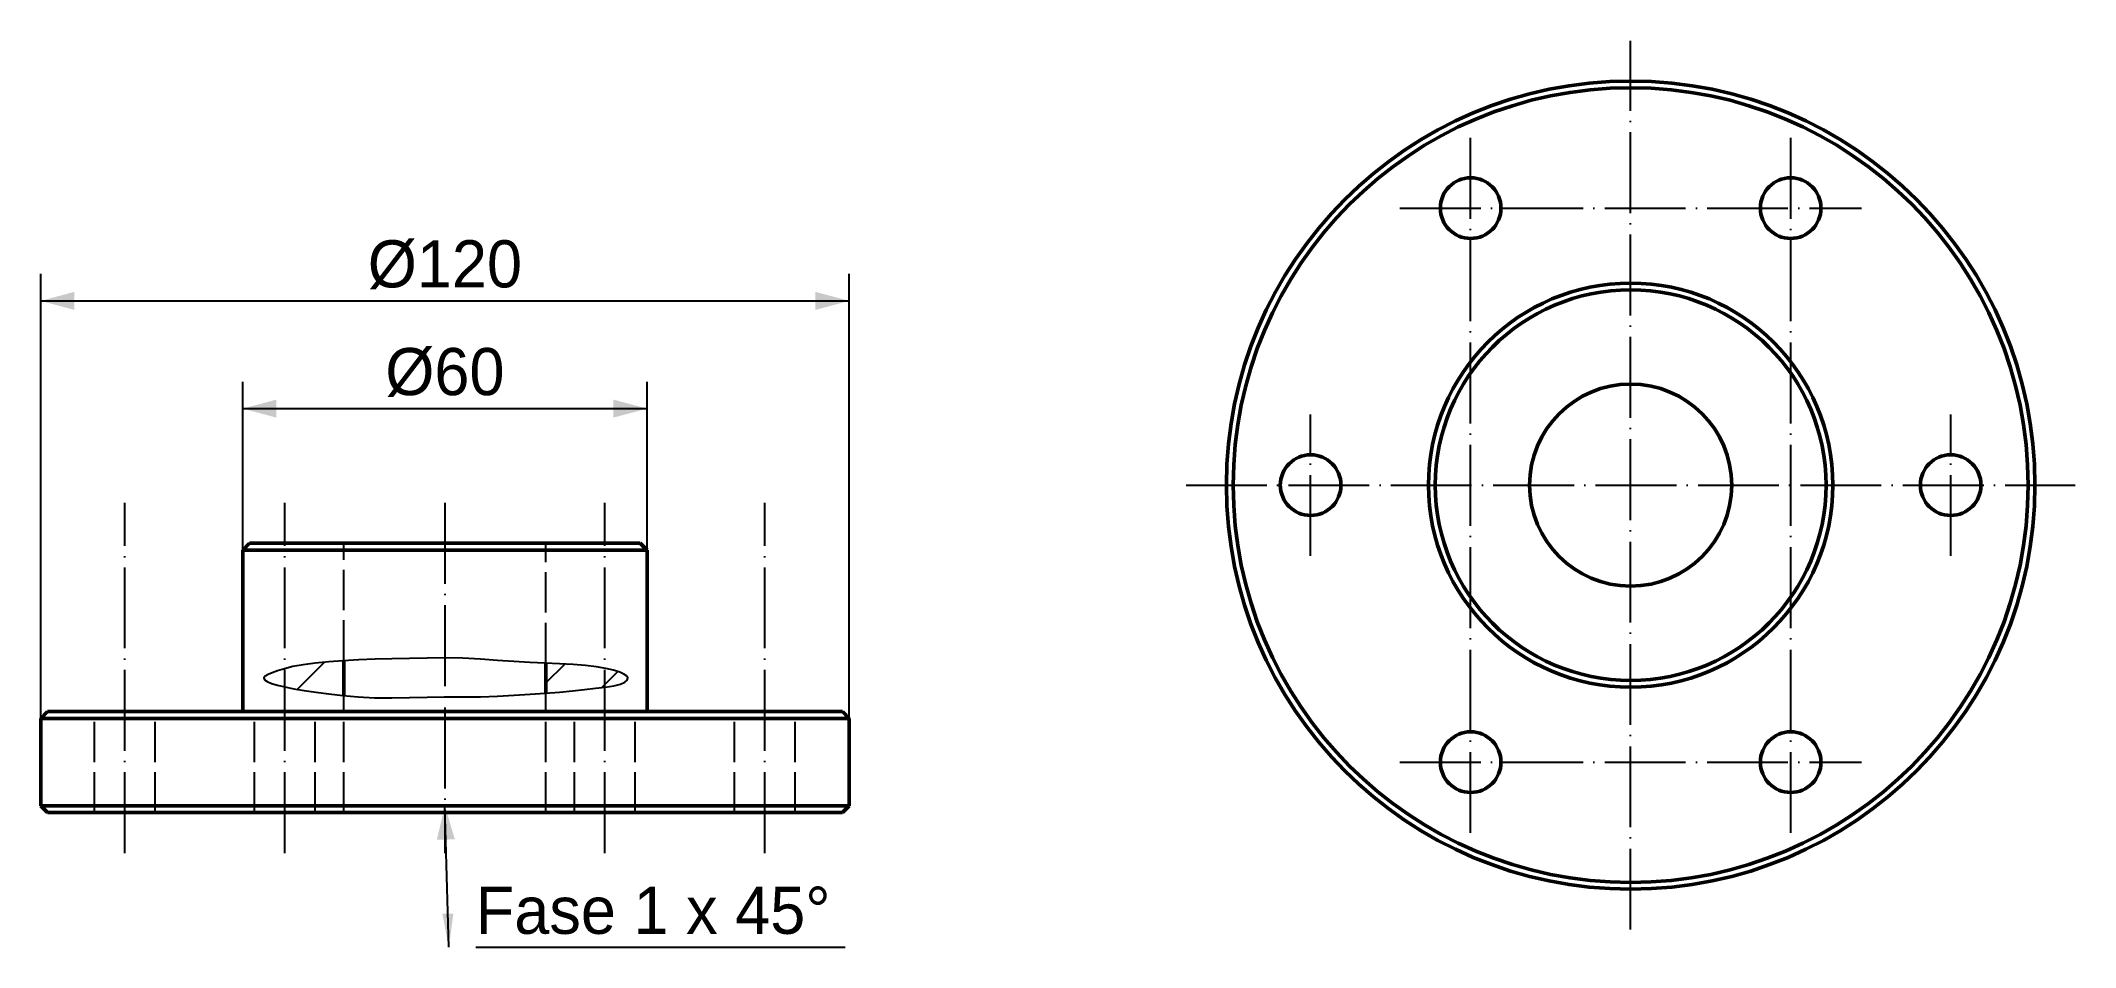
# Model space of a CAD drawing. Header units: millimetres. Extents: x 78 to 229, y 109 to 177.
import ezdxf
from ezdxf.enums import TextEntityAlignment as Align

# ---------------------------------------------------------------- set-up
doc = ezdxf.new("R2010")
doc.units = ezdxf.units.MM
doc.linetypes.add('CENTER', pattern=[7.5, 6, -0.75, 0, -0.75])
doc.linetypes.add('HIDDEN', pattern=[3.75, 3, -0.75])
doc.layers.get('0').update_dxf_attribs({"lineweight": 25})
for name, color, linetype, lineweight in [('CENTER', 4, 'CENTER', 25), ('DIMENSION', 7, 'Continuous', 25), ('FREEHAND', 4, 'Continuous', 25), ('HATCH', 4, 'Continuous', 25), ('HIDDEN', 3, 'HIDDEN', 25), ('VISIBLE', 7, 'Continuous', 50)]:
    doc.layers.add(name, color=color, linetype=linetype, lineweight=lineweight)
doc.dimstyles.new('SolidCraft ISO', dxfattribs={"dimtxt": 3.5, "dimasz": 2.5, "dimexe": 2, "dimexo": 0, "dimgap": 1, "dimtad": 1, "dimtxsty": 'Standard', "dimcen": 0.09, "dimadec": 0, "dimazin": 0, "dimtfac": 1, "dimtdec": 4, "dimtofl": 0, "dimtmove": 0, "dimatfit": 3, "dimfxl": 1, "dimtolj": 1, "dimtzin": 0, "dimarcsym": 0})
pattern_1 = [(45, (0, 0), (-2.245064, 2.245064), [])]

# ---------------------------------------------------------------- blocks, each defined once
blk = doc.blocks.new('*D1')
for p, q in [((78, 126.33), (78, 159.33)), ((138, 126.33), (138, 159.33)), ((78, 157.33), (138, 157.33))]:
    blk.add_line(p, q)
for points in [[(78, 157.33), (80.5, 156.66), (80.5, 158)], [(138, 157.33), (135.5, 158), (135.5, 156.66)]]:
    blk.add_solid(points)
blk.add_text('Ø120', height=3.5).set_placement((108, 158.33), align=Align.CENTER)
blk = doc.blocks.new('*D2')
for p, q in [((93, 138.83), (93, 151.33)), ((123, 138.83), (123, 151.33)), ((93, 149.33), (123, 149.33))]:
    blk.add_line(p, q)
for points in [[(93, 149.33), (95.5, 148.66), (95.5, 150)], [(123, 149.33), (120.5, 150), (120.5, 148.66)]]:
    blk.add_solid(points)
blk.add_text('Ø60', height=3.5).set_placement((108, 150.33), align=Align.CENTER)

msp = doc.modelspace()

# ---------------------------------------------------------------- hatches: boundary and pattern name
at = {"layer": 'HATCH'}
h = msp.add_hatch(dxfattribs=at)
h.set_pattern_fill('ANSI31', color=256, scale=0.629921, style=0)
h.set_pattern_definition(pattern_1)
h.paths.add_polyline_path([(100.502, 130.615), (100.502, 130.214), (100.502, 129.332), (100.502, 128.786), (100.502, 128.018), (100.431, 128.024), (99.386, 128.15), (98.427, 128.279), (97.558, 128.407), (96.789, 128.536), (96.129, 128.667), (95.578, 128.798), (95.134, 128.927), (94.805, 129.058), (94.61, 129.194), (94.565, 129.332), (94.665, 129.464), (94.882, 129.59), (95.19, 129.72), (95.585, 129.863), (96.088, 130.019), (96.721, 130.174), (97.491, 130.312), (98.382, 130.429), (99.374, 130.528), (100.45, 130.612)])
h = msp.add_hatch(dxfattribs=at)
h.set_pattern_fill('ANSI31', color=256, scale=0.629921, style=0)
h.set_pattern_definition(pattern_1)
h.paths.add_polyline_path([(115.498, 128.205), (115.498, 128.786), (115.498, 129.332), (115.498, 130.214), (115.498, 130.433), (116.514, 130.392), (117.518, 130.33), (118.429, 130.246), (119.239, 130.147), (119.941, 130.034), (120.523, 129.908), (120.972, 129.769), (121.286, 129.624), (121.48, 129.478), (121.565, 129.332), (121.535, 129.18), (121.363, 129.025), (121.028, 128.878), (120.53, 128.753), (119.9, 128.652), (119.171, 128.562), (118.362, 128.472), (117.474, 128.378), (116.503, 128.286)])

# ---------------------------------------------------------------- linework, layer by layer
at = {"layer": 'CENTER'}
for p, q in [((196, 110.65), (196, 176.65)), ((184.125, 117.832), (184.125, 169.468)), ((207.875, 117.832), (207.875, 169.468)), ((178.875, 164.218), (213.125, 164.218)), ((172.25, 138.4), (172.25, 148.9)), ((219.75, 138.4), (219.75, 148.9)), ((163, 143.65), (229, 143.65)), ((84.25, 116.332), (84.25, 142.332)), ((96.125, 116.332), (96.125, 142.332)), ((108, 142.332), (108, 116.332)), ((119.875, 116.332), (119.875, 142.332)), ((131.75, 116.332), (131.75, 142.332)), ((178.875, 123.082), (213.125, 123.082))]:
    msp.add_line(p, q, dxfattribs=at)
at = {"layer": 'DIMENSION'}
msp.add_line((110.289, 109.332), (137.709, 109.332), dxfattribs=at)
msp.add_solid([(107.999, 119.832), (107.399, 117.314), (108.738, 117.351)], dxfattribs=at)
at = {"layer": 'FREEHAND', "flags": 128}
msp.add_lwpolyline([(108, 130.819), (106.674, 130.805), (105.362, 130.777), (104.072, 130.751), (102.813, 130.722), (101.6, 130.678), (100.45, 130.612), (99.374, 130.528), (98.382, 130.429), (97.491, 130.312), (96.721, 130.174), (96.088, 130.019), (95.585, 129.863), (95.19, 129.72), (94.882, 129.59), (94.665, 129.464), (94.565, 129.332), (94.61, 129.194), (94.805, 129.058), (95.134, 128.927), (95.578, 128.798), (96.129, 128.667), (96.789, 128.536), (97.558, 128.407), (98.427, 128.279), (99.386, 128.15), (100.431, 128.024), (101.565, 127.921), (102.78, 127.863), (104.055, 127.858), (105.361, 127.884), (106.679, 127.91), (108, 127.919), (109.32, 127.919), (110.629, 127.933), (111.909, 127.976), (113.145, 128.043), (114.328, 128.121), (115.45, 128.201), (116.503, 128.286), (117.474, 128.378), (118.362, 128.472), (119.171, 128.562), (119.9, 128.652), (120.53, 128.753), (121.028, 128.878), (121.363, 129.025), (121.535, 129.18), (121.565, 129.332), (121.48, 129.478), (121.286, 129.624), (120.972, 129.769), (120.523, 129.908), (119.941, 130.034), (119.239, 130.147), (118.429, 130.246), (117.518, 130.33), (116.514, 130.392), (115.432, 130.435), (114.293, 130.478), (113.113, 130.543), (111.893, 130.633), (110.629, 130.728), (109.325, 130.796), (108, 130.819)], dxfattribs=at)
at = {"layer": 'HIDDEN'}
for p, q in [((100.501, 130.615), (100.501, 139.332)), ((115.499, 130.433), (115.499, 139.332)), ((100.501, 119.332), (100.501, 128.018)), ((115.499, 119.332), (115.499, 128.205)), ((82.001, 119.332), (82.001, 126.832)), ((86.499, 119.332), (86.499, 126.832)), ((93.876, 119.332), (93.876, 126.832)), ((98.374, 119.332), (98.374, 126.832)), ((117.626, 119.332), (117.626, 126.832)), ((122.124, 119.332), (122.124, 126.832)), ((129.501, 119.332), (129.501, 126.832)), ((133.999, 119.332), (133.999, 126.832))]:
    msp.add_line(p, q, dxfattribs=at)
at = {"layer": 'VISIBLE'}
for p, q in [((93, 138.832), (93.503, 139.332)), ((93.503, 139.332), (122.497, 139.332)), ((122.497, 139.332), (123, 138.832)), ((93, 138.832), (93, 126.832)), ((93, 138.832), (123, 138.832)), ((123, 126.832), (123, 138.832)), ((100.502, 128.018), (100.502, 130.615)), ((115.499, 128.205), (115.499, 130.433)), ((78, 126.332), (78.5, 126.832)), ((78, 119.832), (78, 126.332)), ((78, 126.332), (138, 126.332)), ((78.5, 126.832), (137.5, 126.832)), ((137.5, 126.832), (138, 126.332)), ((138, 119.832), (138, 126.332)), ((78, 119.832), (78.5, 119.332)), ((78, 119.832), (138, 119.832)), ((78.5, 119.332), (137.5, 119.332)), ((137.5, 119.332), (138, 119.832))]:
    msp.add_line(p, q, dxfattribs=at)
for centre, radius in [((196, 143.65), 30), ((196, 143.65), 29.5), ((184.125, 164.218), 2.25), ((207.875, 164.218), 2.25), ((196, 143.65), 15), ((196, 143.65), 14.5), ((196, 143.65), 7.5), ((172.25, 143.65), 2.25), ((219.75, 143.65), 2.25), ((184.125, 123.082), 2.25), ((207.875, 123.082), 2.25)]:
    msp.add_circle(centre, radius, dxfattribs=at)

# ---------------------------------------------------------------- texts
at = {"layer": 'DIMENSION'}
msp.add_text('Fase 1 x 45°', height=3.5, dxfattribs=at).set_placement((110.289, 110.332))

# ---------------------------------------------------------------- dimensions: what is measured, and where the dimension line sits
for p1, p2, text, picture, middle in [((78, 126.332), (138, 126.332), 'Ø120', '*D1', (108, 160.082)), ((93, 138.832), (123, 138.832), 'Ø60', '*D2', (108, 152.082))]:
    dim = msp.add_diameter_dim_2p(p1=p1, p2=p2, text=text, dimstyle='SolidCraft ISO', dxfattribs=at)
    dim.commit()
    dim.dimension.update_dxf_attribs({"geometry": picture, "text_midpoint": middle})

# ---------------------------------------------------------------- leaders
msp.add_leader([(108.289, 109.332), (107.999, 119.832)], dimstyle='SolidCraft ISO', dxfattribs=at)

doc.saveas('drawing.dxf')
